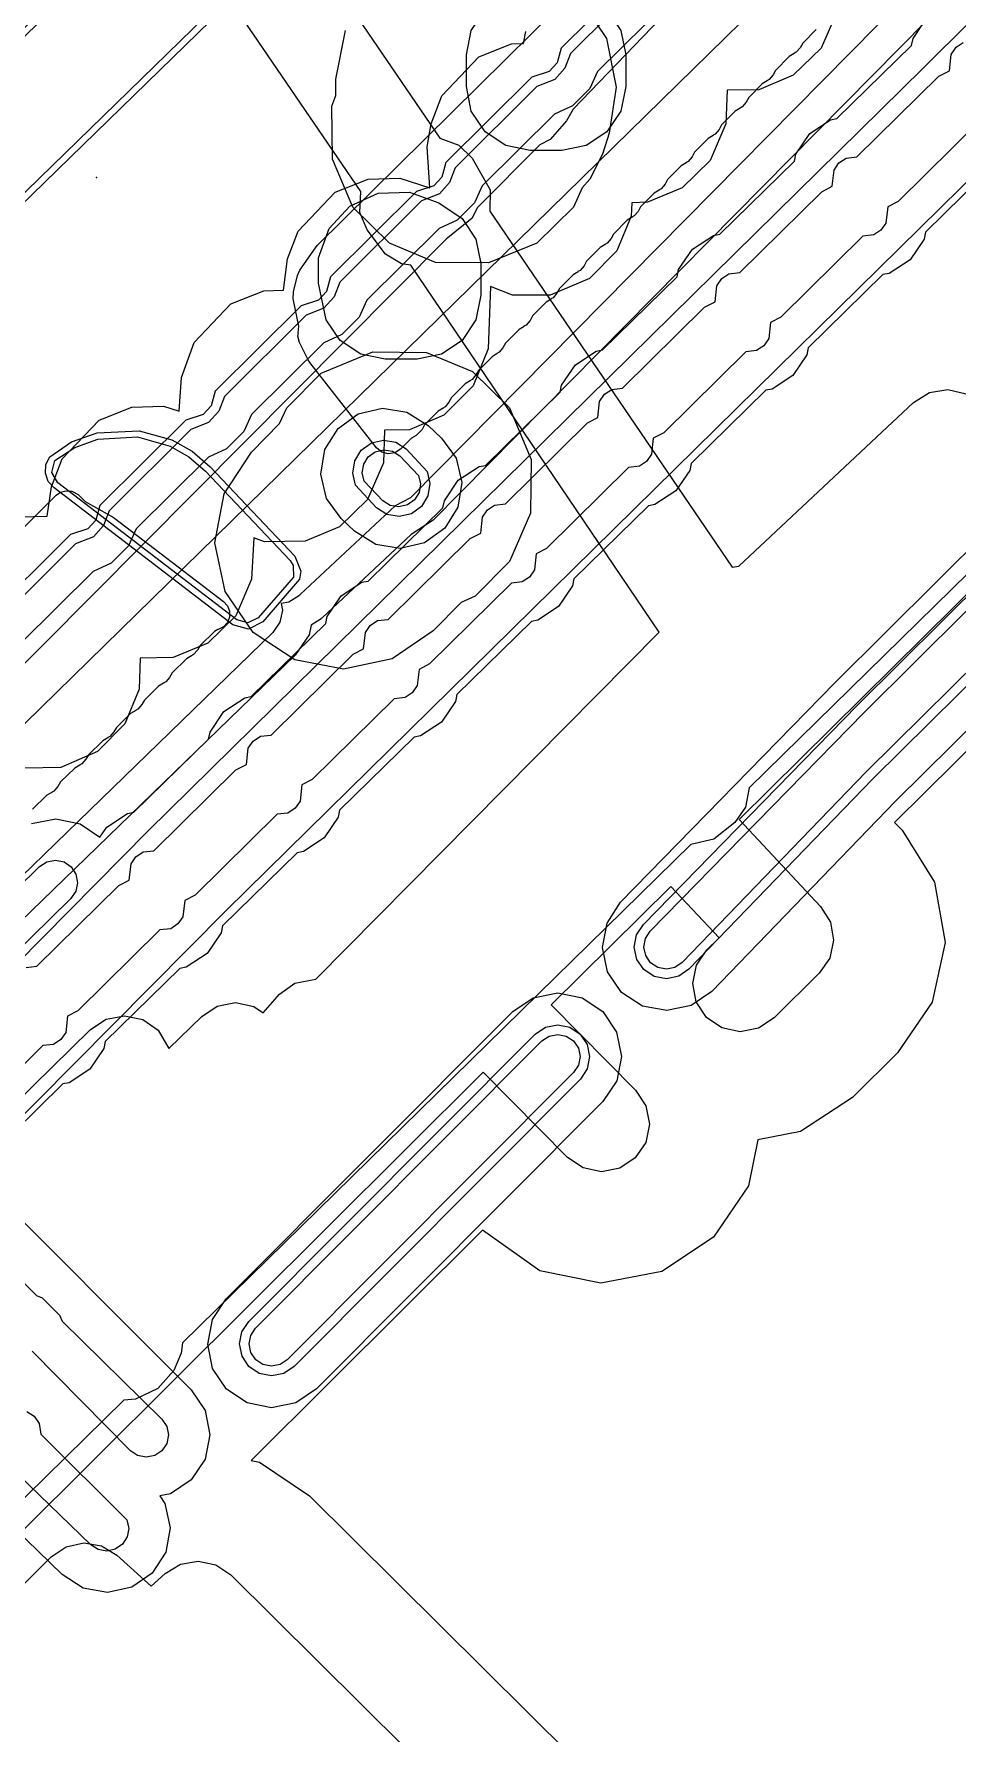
# Model space of a CAD drawing. Header units: metres. Extents: x -2677 to -840, y 169 to 1487.
# Drawn here: x -2166.1 to -2137.1, y 326.7 to 380 of the extents above; entities that cross this region are included whole.
import ezdxf

# ---------------------------------------------------------------- set-up
doc = ezdxf.new("R2010")
doc.units = ezdxf.units.M
for name, color, linetype in [('AI_GREENING_EXCLUSIONS', 1, 'Continuous'), ('AI_GREENING_LAWN', 82, 'Continuous'), ('AI_GREENING_REJECTED', 6, 'Continuous')]:
    doc.layers.add(name, color=color, linetype=linetype)

msp = doc.modelspace()

# ---------------------------------------------------------------- linework, layer by layer
at = {"layer": 'AI_GREENING_EXCLUSIONS'}
for points in [[(-2076.446, 422.123), (-2143.947, 355.36), (-2141.385, 352.626), (-2141.08, 352.137), (-2140.98, 351.57), (-2141.102, 351.007), (-2141.427, 350.532), (-2142.847, 349.132), (-2143.336, 348.81), (-2143.911, 348.7), (-2144.484, 348.818), (-2144.968, 349.147), (-2145.29, 349.636), (-2145.4, 350.211), (-2145.282, 350.784), (-2144.953, 351.268), (-2144.574, 351.642), (-2146.083, 353.252), (-2149.847, 349.546), (-2147.192, 346.861), (-2146.87, 346.372), (-2146.759, 345.798), (-2146.876, 345.224), (-2147.204, 344.739), (-2147.692, 344.417), (-2148.267, 344.306), (-2148.84, 344.424), (-2149.325, 344.751), (-2151.978, 347.435), (-2151.978, 347.435), (-2166.602, 332.877)], [(-2073.987, 419.632), (-2139.064, 355.267), (-2138.831, 355.018), (-2137.812, 353.392), (-2137.481, 351.501), (-2137.887, 349.625), (-2138.97, 348.039), (-2140.39, 346.639), (-2142.019, 345.567), (-2143.354, 345.311), (-2143.65, 343.866), (-2144.743, 342.251), (-2146.371, 341.176), (-2148.287, 340.806), (-2150.198, 341.198), (-2151.998, 342.477), (-2159.259, 335.248), (-2158.992, 335.191), (-2157.429, 334.14), (-2147.847, 324.637)], [(-2216.743, 316.636), (-2215.061, 316.996), (-2213.134, 316.689), (-2211.472, 315.668), (-2209.292, 313.458), (-2207.413, 312.017), (-2194.098, 325.327), (-2179.439, 340.182), (-2177.802, 341.286), (-2175.865, 341.67), (-2175.702, 341.637), (-2162.486, 355.005), (-2138.176, 378.915), (-2104.922, 411.949)], [(-2134.836, 405.455), (-2184.211, 357.367), (-2184.374, 357.107), (-2185.941, 355.57), (-2186.25, 355.393), (-2187.194, 355.141), (-2188.533, 355.161), (-2189.628, 355.515), (-2190.452, 356.039), (-2190.748, 356.432), (-2190.709, 356.93), (-2161.795, 384.581)], [(-2134.976, 405.598), (-2184.39, 357.477), (-2184.514, 357.249), (-2186.081, 355.713), (-2186.302, 355.586), (-2187.246, 355.334), (-2188.476, 355.353), (-2189.521, 355.684), (-2190.345, 356.208), (-2190.556, 356.488), (-2190.528, 356.844), (-2161.514, 384.572)], [(-2125.049, 402.673), (-2149.155, 377.641), (-2149.362, 377.278), (-2149.874, 376.688), (-2150.2, 376.525), (-2152.166, 374.544), (-2152.325, 374.218), (-2153.137, 373.569), (-2180.065, 346.476), (-2180.727, 345.625), (-2181.054, 345.463), (-2183.055, 343.478), (-2183.219, 343.154), (-2184.072, 342.5), (-2213.57, 313.628), (-2214.172, 312.91), (-2214.431, 312.786), (-2215.469, 311.769), (-2216.435, 310.797)], [(-2125.049, 402.673), (-2149.155, 377.641), (-2149.362, 377.278), (-2149.874, 376.688), (-2150.2, 376.525), (-2152.166, 374.544), (-2152.325, 374.218), (-2153.137, 373.569), (-2180.065, 346.476), (-2180.727, 345.625), (-2181.054, 345.463), (-2183.055, 343.478), (-2183.219, 343.154), (-2184.072, 342.5), (-2213.57, 313.628), (-2214.172, 312.91), (-2214.431, 312.786), (-2215.469, 311.769), (-2216.435, 310.797)], [(-2132.893, 391.137), (-2186.845, 338.336), (-2187.081, 337.599), (-2187.716, 336.785), (-2188.37, 336.359), (-2188.985, 336.244), (-2222.537, 303.434), (-2230.733, 295.194), (-2230.958, 294.453), (-2231.582, 293.631), (-2232.229, 293.195), (-2232.843, 293.072), (-2239.81, 286.068), (-2239.743, 285.753), (-2237.747, 283.756), (-2237.019, 283.306), (-2236.367, 282.375), (-2234.351, 280.358), (-2233.742, 280.228), (-2233.118, 279.805), (-2230.226, 276.836), (-2229.808, 276.196), (-2229.715, 275.72), (-2218.108, 264.106)], [(-2161.94, 389.359), (-2153.333, 376.735), (-2152.736, 376.517), (-2152.319, 376.107), (-2151.761, 375.116), (-2151.77, 374.443), (-2144.157, 363.277), (-2143.953, 363.304), (-2138.467, 368.44), (-2137.971, 368.75), (-2137.394, 368.847), (-2136.823, 368.715), (-2136.347, 368.375), (-2136.082, 367.952), (-2129.845, 374.062), (-2129.806, 374.384), (-2129.58, 374.925), (-2129.06, 375.828), (-2128.754, 377.35), (-2128.424, 377.833), (-2123.053, 383.105)], [(-2169.674, 343.495), (-2164.297, 348.772), (-2163.807, 349.093), (-2163.232, 349.202), (-2162.659, 349.082), (-2162.176, 348.752), (-2161.838, 348.172), (-2160.809, 349.181), (-2160.319, 349.502), (-2159.744, 349.611), (-2159.171, 349.491), (-2158.883, 349.294), (-2158.364, 349.882), (-2157.89, 350.225), (-2157.228, 350.344), (-2146.457, 361.239), (-2154.248, 372.752), (-2154.534, 372.792), (-2155.038, 373.09), (-2155.616, 373.859), (-2155.845, 374.397), (-2155.82, 375.057), (-2164.419, 387.669)], [(-2146.828, 382.231), (-2149.532, 379.552), (-2149.657, 379.092), (-2149.9, 378.823), (-2150.448, 378.644), (-2153.151, 375.965), (-2153.276, 375.505), (-2153.519, 375.236), (-2154.067, 375.057), (-2156.77, 372.378), (-2156.896, 371.918), (-2157.138, 371.649), (-2157.686, 371.47), (-2160.39, 368.791), (-2160.515, 368.331), (-2160.758, 368.062), (-2161.306, 367.883), (-2164.009, 365.204), (-2164.134, 364.744), (-2164.377, 364.475), (-2164.925, 364.296), (-2167.628, 361.617)], [(-2137.876, 382.04), (-2154.254, 365.45), (-2154.74, 365.198), (-2157.715, 362.412), (-2157.726, 362.405), (-2157.741, 362.384), (-2158.073, 362.179), (-2158.318, 362.139), (-2158.278, 361.927), (-2158.359, 361.545), (-2158.579, 361.223), (-2167.193, 352.873), (-2178.173, 341.951), (-2200.181, 320.324), (-2214.738, 305.842), (-2228.274, 291.693), (-2245.145, 275.05), (-2246.377, 272.98)], [(-2146.672, 381.937), (-2149.238, 379.394), (-2149.408, 378.924), (-2149.732, 378.575), (-2150.291, 378.35), (-2152.857, 375.807), (-2153.028, 375.337), (-2153.351, 374.988), (-2153.911, 374.763), (-2156.476, 372.22), (-2156.647, 371.75), (-2156.971, 371.401), (-2157.53, 371.176), (-2160.096, 368.633), (-2160.266, 368.163), (-2160.59, 367.814), (-2161.149, 367.589), (-2163.715, 365.046), (-2163.886, 364.576), (-2164.209, 364.227), (-2164.769, 364.002), (-2167.334, 361.459)], [(-2137.175, 381.327), (-2153.543, 364.746), (-2154.236, 364.3), (-2157.032, 361.682), (-2157.044, 361.674), (-2157.059, 361.652), (-2157.375, 361.457), (-2157.439, 361.152), (-2157.88, 360.508), (-2166.49, 352.162), (-2177.471, 341.239), (-2199.476, 319.615), (-2214.861, 304.3), (-2227.571, 290.981), (-2244.317, 274.451), (-2245.13, 273.036)], [(-2148.97, 381.158), (-2148.102, 379.861), (-2147.798, 378.33), (-2148.019, 376.889), (-2148.231, 376.234), (-2148.624, 375.444), (-2148.873, 375.177), (-2149.145, 374.564), (-2150.289, 373.441), (-2151.811, 372.821), (-2153.472, 372.837), (-2154.917, 373.441), (-2156.061, 374.564), (-2156.708, 376.073), (-2156.724, 377.734), (-2156.6, 378.07), (-2156.6, 378.583), (-2156.296, 380.114)], [(-2146.117, 381.076), (-2148.385, 378.829), (-2148.633, 378.286), (-2149.173, 377.746), (-2149.737, 377.489), (-2152.005, 375.242), (-2152.252, 374.699), (-2152.792, 374.159), (-2153.356, 373.902), (-2155.624, 371.655), (-2155.871, 371.112), (-2156.412, 370.572), (-2156.975, 370.315), (-2159.243, 368.068), (-2159.491, 367.525), (-2160.031, 366.985), (-2160.595, 366.728), (-2162.863, 364.481), (-2163.11, 363.938), (-2163.65, 363.398), (-2164.214, 363.141), (-2166.482, 360.894)], [(-2140.868, 380.711), (-2141.366, 379.56), (-2142.243, 378.705), (-2143.327, 378.252), (-2144.316, 378.235), (-2144.356, 377.185), (-2144.854, 376.034), (-2145.731, 375.179), (-2146.815, 374.726), (-2147.312, 374.709), (-2147.329, 374.287), (-2147.782, 373.203), (-2148.637, 372.326), (-2149.869, 371.811), (-2151.057, 371.811), (-2151.75, 372.084), (-2151.816, 370.126), (-2152.286, 368.961), (-2153.208, 368.039), (-2154.292, 367.586), (-2155.069, 367.569), (-2155.106, 366.545), (-2155.604, 365.394), (-2156.481, 364.539), (-2157.565, 364.086), (-2158.834, 364.069), (-2159.171, 364.193), (-2159.244, 362.895), (-2159.742, 361.744), (-2160.619, 360.889), (-2161.703, 360.436), (-2162.74, 360.419), (-2162.77, 359.447), (-2163.223, 358.363), (-2164.078, 357.486), (-2165.229, 356.988), (-2166.367, 356.971)], [(-2166.524, 364.849), (-2165.653, 364.872), (-2165.527, 365.793), (-2165.188, 366.668), (-2164.028, 367.89), (-2162.998, 368.297), (-2162.004, 368.324), (-2161.512, 368.168), (-2161.439, 369.22), (-2161.05, 370.318), (-2159.89, 371.54), (-2158.86, 371.947), (-2158.245, 371.964), (-2158.116, 372.943), (-2157.777, 373.818), (-2156.617, 375.04), (-2155.587, 375.447), (-2154.593, 375.474), (-2153.647, 375.174), (-2153.729, 376.458), (-2153.612, 377.185), (-2153.273, 378.06), (-2152.113, 379.282), (-2151.083, 379.689), (-2150.71, 379.699), (-2150.639, 380.083)], [(-2166.151, 355.236), (-2165.385, 355.381), (-2164.621, 355.222), (-2164.001, 354.8), (-2163.786, 355.117), (-2163.134, 355.546), (-2162.935, 355.584), (-2160.593, 357.878), (-2160.547, 358.098), (-2160.109, 358.744), (-2159.458, 359.173), (-2159.258, 359.212), (-2156.916, 361.505), (-2156.871, 361.726), (-2156.433, 362.371), (-2155.781, 362.801), (-2155.582, 362.839), (-2153.239, 365.132), (-2153.194, 365.353), (-2152.756, 365.999), (-2152.104, 366.428), (-2151.905, 366.466), (-2149.563, 368.76), (-2149.517, 368.98), (-2149.079, 369.626), (-2148.428, 370.055), (-2148.228, 370.094), (-2145.886, 372.387), (-2145.841, 372.608), (-2145.403, 373.254), (-2144.751, 373.683), (-2144.552, 373.721), (-2142.209, 376.014), (-2142.164, 376.235), (-2141.726, 376.881), (-2141.074, 377.31), (-2140.875, 377.348), (-2138.533, 379.642), (-2138.487, 379.862), (-2138.049, 380.508)], [(-2166.322, 350.714), (-2165.983, 350.751), (-2163.409, 353.29), (-2163.083, 353.459), (-2163.026, 353.965), (-2162.873, 354.191), (-2162.645, 354.342), (-2162.306, 354.378), (-2159.733, 356.917), (-2159.406, 357.086), (-2159.35, 357.593), (-2159.196, 357.819), (-2158.968, 357.969), (-2158.629, 358.006), (-2156.056, 360.545), (-2155.73, 360.714), (-2155.673, 361.22), (-2155.52, 361.446), (-2155.292, 361.596), (-2154.953, 361.633), (-2152.379, 364.172), (-2152.053, 364.341), (-2151.996, 364.847), (-2151.843, 365.073), (-2151.615, 365.224), (-2151.276, 365.261), (-2148.703, 367.799), (-2148.376, 367.968), (-2148.32, 368.475), (-2148.166, 368.701), (-2147.938, 368.851), (-2147.599, 368.888), (-2145.026, 371.427), (-2144.7, 371.596), (-2144.643, 372.102), (-2144.49, 372.328), (-2144.262, 372.478), (-2143.923, 372.515), (-2141.349, 375.054), (-2141.023, 375.223), (-2140.966, 375.729), (-2140.813, 375.955), (-2140.585, 376.106), (-2140.246, 376.143), (-2137.673, 378.681), (-2137.346, 378.85), (-2137.29, 379.357), (-2137.136, 379.583), (-2136.908, 379.733)], [(-2136.382, 377.285), (-2138.956, 374.746), (-2139.282, 374.577), (-2139.339, 374.071), (-2139.492, 373.845), (-2139.72, 373.695), (-2140.059, 373.658), (-2142.633, 371.119), (-2142.959, 370.95), (-2143.016, 370.444), (-2143.169, 370.217), (-2143.397, 370.067), (-2143.736, 370.03), (-2146.309, 367.491), (-2146.636, 367.322), (-2146.693, 366.816), (-2146.846, 366.59), (-2147.074, 366.44), (-2147.413, 366.403), (-2149.986, 363.864), (-2150.313, 363.695), (-2150.369, 363.189), (-2150.523, 362.962), (-2150.751, 362.812), (-2151.09, 362.775), (-2153.663, 360.236), (-2153.989, 360.067), (-2154.046, 359.561), (-2154.199, 359.335), (-2154.428, 359.185), (-2154.766, 359.148), (-2157.34, 356.609), (-2157.666, 356.44), (-2157.723, 355.934), (-2157.876, 355.708), (-2158.104, 355.557), (-2158.443, 355.52), (-2161.017, 352.982), (-2161.343, 352.812), (-2161.4, 352.306), (-2161.553, 352.08), (-2161.781, 351.93), (-2162.12, 351.893), (-2164.693, 349.354), (-2165.02, 349.185), (-2165.077, 348.679), (-2165.23, 348.453), (-2165.458, 348.302), (-2165.797, 348.265), (-2168.37, 345.727)], [(-2173.115, 339.327), (-2160.045, 352.497), (-2135.715, 376.427)], [(-2135.753, 376.08), (-2138.096, 373.786), (-2138.141, 373.565), (-2138.579, 372.92), (-2139.231, 372.49), (-2139.43, 372.452), (-2141.773, 370.159), (-2141.818, 369.938), (-2142.256, 369.292), (-2142.908, 368.863), (-2143.107, 368.825), (-2145.449, 366.531), (-2145.495, 366.31), (-2145.933, 365.665), (-2146.585, 365.235), (-2146.784, 365.197), (-2149.126, 362.904), (-2149.172, 362.683), (-2149.61, 362.037), (-2150.261, 361.608), (-2150.461, 361.57), (-2152.803, 359.276), (-2152.849, 359.055), (-2153.286, 358.41), (-2153.938, 357.98), (-2154.138, 357.942), (-2156.48, 355.649), (-2156.525, 355.428), (-2156.963, 354.782), (-2157.615, 354.353), (-2157.814, 354.315), (-2160.157, 352.021), (-2160.202, 351.801), (-2160.64, 351.155), (-2161.292, 350.725), (-2161.491, 350.687), (-2163.833, 348.394), (-2163.879, 348.173), (-2164.317, 347.527), (-2164.969, 347.098), (-2165.168, 347.06), (-2167.51, 344.766)], [(-2127.743, 371.922), (-2143.633, 356.354), (-2143.747, 355.747), (-2144.077, 355.264), (-2144.741, 354.738), (-2145.455, 354.569), (-2161.412, 338.935), (-2161.451, 338.614), (-2161.678, 338.072), (-2162.19, 337.508), (-2162.891, 337.174), (-2163.248, 337.135), (-2179.691, 320.994)], [(-2171.578, 348.303), (-2165.894, 353.881), (-2165.665, 354.031), (-2165.397, 354.082), (-2165.129, 354.026), (-2164.904, 353.872), (-2164.754, 353.643), (-2164.703, 353.375), (-2164.759, 353.108), (-2164.913, 352.882), (-2170.507, 347.392)], [(-2167.827, 344.146), (-2161.137, 337.465), (-2160.703, 336.817), (-2160.55, 336.051), (-2160.702, 335.286), (-2161.135, 334.637), (-2161.784, 334.203), (-2162.125, 334.135), (-2161.963, 333.901), (-2161.798, 333.139), (-2161.937, 332.371), (-2162.359, 331.715), (-2163, 331.27), (-2163.763, 331.105), (-2164.531, 331.244), (-2165.187, 331.666), (-2167.809, 334.216)], [(-2169.226, 343.655), (-2165.994, 340.428), (-2165.81, 340.346), (-2165.267, 339.804), (-2165.186, 339.621), (-2162.056, 336.545), (-2161.904, 336.318), (-2161.85, 336.051), (-2161.903, 335.783), (-2162.055, 335.555), (-2162.282, 335.403), (-2162.55, 335.35), (-2162.818, 335.403), (-2163.045, 335.555), (-2166.125, 338.68)], [(-2166.291, 336.781), (-2166.061, 336.633), (-2165.906, 336.409), (-2165.861, 336.071), (-2163.156, 333.383), (-2163.098, 333.116), (-2163.146, 332.848), (-2163.294, 332.618), (-2163.519, 332.462), (-2163.785, 332.404), (-2164.054, 332.453), (-2164.284, 332.601), (-2166.87, 335.099)], [(-2174.241, 323.5), (-2165.531, 332.22), (-2165.063, 332.538), (-2164.51, 332.659), (-2163.952, 332.568), (-2163.467, 332.275), (-2162.392, 331.309), (-2161.955, 331.703), (-2161.472, 331.996), (-2160.915, 332.09), (-2160.363, 331.97), (-2159.894, 331.655), (-2150.311, 322.152)]]:
    msp.add_lwpolyline(points, dxfattribs=at)
for points in [[(-2148.739, 376.501), (-2149.504, 376.349), (-2150.504, 376.349), (-2151.269, 376.501), (-2151.918, 376.935), (-2152.352, 377.584), (-2152.504, 378.349), (-2152.504, 379.349), (-2152.352, 380.114), (-2151.918, 380.763), (-2151.269, 381.197), (-2150.504, 381.349), (-2149.504, 381.349), (-2148.739, 381.197), (-2148.09, 380.763), (-2147.656, 380.114), (-2147.504, 379.349), (-2147.504, 378.349), (-2147.656, 377.584), (-2148.09, 376.935), (-2148.739, 376.501)], [(-2152.051, 372.803), (-2152.051, 371.803), (-2152.203, 371.038), (-2152.637, 370.389), (-2153.286, 369.955), (-2154.051, 369.803), (-2155.051, 369.803), (-2155.816, 369.955), (-2156.465, 370.389), (-2156.899, 371.038), (-2157.145, 372.187), (-2157.145, 372.979), (-2156.804, 373.896), (-2156.157, 374.595), (-2155.275, 375.004), (-2154.289, 375.043), (-2153.372, 374.702), (-2152.637, 374.217), (-2152.203, 373.568), (-2152.051, 372.803)], [(-2153.541, 361.276), (-2154.83, 360.397), (-2156.358, 360.078), (-2157.891, 360.368), (-2159.197, 361.223), (-2160.076, 362.513), (-2160.395, 364.041), (-2160.105, 365.574), (-2159.25, 366.88), (-2158.364, 367.783), (-2158.137, 368.275), (-2157.057, 369.355), (-2155.436, 370.033), (-2153.755, 370.013), (-2152.311, 369.409), (-2151.151, 368.275), (-2150.473, 366.654), (-2150.493, 364.973), (-2151.151, 363.449), (-2152.231, 362.369), (-2152.667, 362.166), (-2153.541, 361.276)], [(-2156.943, 366.962), (-2156.531, 367.625), (-2155.898, 368.081), (-2155.138, 368.259), (-2154.368, 368.133), (-2153.705, 367.721), (-2153.279, 367.323), (-2152.823, 366.69), (-2152.645, 365.93), (-2152.771, 365.16), (-2153.183, 364.497), (-2153.816, 364.041), (-2154.576, 363.863), (-2155.346, 363.989), (-2156.009, 364.401), (-2156.435, 364.799), (-2156.891, 365.432), (-2157.069, 366.192), (-2156.943, 366.962)], [(-2131.516, 368.169), (-2130.751, 368.014), (-2130.104, 367.578), (-2129.673, 366.928), (-2129.524, 366.162), (-2129.679, 365.397), (-2130.115, 364.75), (-2139.038, 355.935), (-2144.802, 349.965), (-2145.446, 349.524), (-2146.21, 349.363), (-2146.977, 349.506), (-2147.63, 349.932), (-2148.071, 350.576), (-2148.233, 351.339), (-2148.089, 352.106), (-2147.663, 352.76), (-2140.94, 359.64), (-2132.933, 367.589), (-2132.282, 368.02), (-2131.516, 368.169)], [(-2158.886, 361.555), (-2159.341, 361.326), (-2159.831, 361.467), (-2165.442, 365.76), (-2165.622, 365.964), (-2165.71, 366.22), (-2165.695, 366.491), (-2165.577, 366.736), (-2164.896, 367.204), (-2164.084, 367.489), (-2162.774, 367.554), (-2161.748, 367.266), (-2161.108, 366.91), (-2160.545, 366.42), (-2157.891, 363.623), (-2157.699, 363.151), (-2157.744, 362.895), (-2158.886, 361.555)], [(-2159.034, 361.688), (-2159.36, 361.525), (-2159.71, 361.626), (-2165.321, 365.919), (-2165.512, 366.248), (-2165.417, 366.616), (-2164.793, 367.032), (-2164.067, 367.29), (-2162.828, 367.361), (-2161.802, 367.074), (-2161.212, 366.738), (-2160.69, 366.283), (-2158.036, 363.486), (-2157.936, 363.33), (-2157.931, 362.965), (-2159.034, 361.688)], [(-2155.484, 367.17), (-2155.104, 367.259), (-2154.719, 367.196), (-2154.387, 366.991), (-2153.734, 366.276), (-2153.645, 365.896), (-2153.708, 365.511), (-2153.913, 365.179), (-2154.23, 364.952), (-2154.61, 364.863), (-2154.995, 364.926), (-2155.327, 365.131), (-2155.98, 365.846), (-2156.069, 366.226), (-2156.006, 366.611), (-2155.801, 366.943), (-2155.484, 367.17)], [(-2155.36, 366.897), (-2155.094, 366.96), (-2154.824, 366.915), (-2154.592, 366.771), (-2154.007, 366.152), (-2153.944, 365.886), (-2153.989, 365.616), (-2154.133, 365.384), (-2154.354, 365.225), (-2154.62, 365.162), (-2154.89, 365.207), (-2155.122, 365.351), (-2155.707, 365.97), (-2155.77, 366.236), (-2155.725, 366.506), (-2155.581, 366.738), (-2155.36, 366.897)], [(-2131.138, 367.092), (-2130.814, 366.874), (-2130.598, 366.549), (-2130.524, 366.166), (-2130.601, 365.783), (-2130.819, 365.46), (-2139.753, 356.634), (-2145.517, 350.664), (-2145.839, 350.443), (-2146.221, 350.362), (-2146.605, 350.434), (-2146.932, 350.647), (-2147.152, 350.969), (-2147.233, 351.351), (-2147.161, 351.734), (-2146.948, 352.061), (-2140.235, 358.931), (-2132.228, 366.879), (-2131.903, 367.095), (-2131.52, 367.169), (-2131.138, 367.092)], [(-2131.253, 366.815), (-2131.027, 366.662), (-2130.876, 366.435), (-2130.824, 366.167), (-2130.878, 365.899), (-2131.031, 365.672), (-2139.968, 356.843), (-2145.732, 350.873), (-2145.957, 350.719), (-2146.225, 350.662), (-2146.493, 350.713), (-2146.722, 350.862), (-2146.876, 351.087), (-2146.933, 351.354), (-2146.882, 351.623), (-2146.733, 351.852), (-2140.024, 358.718), (-2132.017, 366.666), (-2131.789, 366.817), (-2131.521, 366.869), (-2131.253, 366.815)], [(-2148.871, 349.766), (-2148.222, 349.333), (-2147.787, 348.685), (-2147.634, 347.92), (-2147.785, 347.154), (-2148.217, 346.505), (-2157.203, 337.492), (-2157.851, 337.057), (-2158.616, 336.904), (-2159.382, 337.055), (-2160.031, 337.487), (-2160.466, 338.135), (-2160.619, 338.901), (-2160.468, 339.666), (-2160.036, 340.316), (-2151.05, 349.329), (-2150.402, 349.763), (-2149.637, 349.917), (-2148.871, 349.766)], [(-2149.253, 348.841), (-2148.928, 348.625), (-2148.711, 348.301), (-2148.634, 347.918), (-2148.709, 347.536), (-2148.926, 347.211), (-2157.911, 338.198), (-2158.235, 337.98), (-2158.618, 337.904), (-2159, 337.979), (-2159.325, 338.196), (-2159.542, 338.52), (-2159.619, 338.902), (-2159.544, 339.285), (-2159.327, 339.61), (-2150.342, 348.623), (-2150.018, 348.84), (-2149.635, 348.917), (-2149.253, 348.841)], [(-2148.988, 348.186), (-2148.934, 347.918), (-2148.987, 347.65), (-2149.138, 347.423), (-2158.123, 338.41), (-2158.35, 338.257), (-2158.618, 338.204), (-2158.886, 338.257), (-2159.113, 338.408), (-2159.265, 338.635), (-2159.319, 338.903), (-2159.266, 339.171), (-2159.115, 339.398), (-2150.13, 348.411), (-2149.903, 348.563), (-2149.635, 348.617), (-2149.367, 348.564), (-2149.14, 348.412), (-2148.988, 348.186)]]:
    msp.add_lwpolyline(points, close=True, dxfattribs=at)
at = {"layer": 'AI_GREENING_LAWN'}
for points in [[(-2141.525, 380.146), (-2141.949, 379.716), (-2142.029, 379.572), (-2142.152, 379.426), (-2142.22, 379.39), (-2142.216, 379.385), (-2142.372, 379.29), (-2142.797, 378.86), (-2142.877, 378.716), (-2142.999, 378.57), (-2143.067, 378.534), (-2143.064, 378.529), (-2143.22, 378.434), (-2143.644, 378.004), (-2143.725, 377.86), (-2143.847, 377.715), (-2143.915, 377.679), (-2143.912, 377.673), (-2144.068, 377.579), (-2144.492, 377.149), (-2144.572, 377.004), (-2144.695, 376.859), (-2144.763, 376.823), (-2144.759, 376.818), (-2144.916, 376.723), (-2145.34, 376.293), (-2145.42, 376.149), (-2145.543, 376.003), (-2145.61, 375.967), (-2145.607, 375.962), (-2145.763, 375.867), (-2146.187, 375.437), (-2146.268, 375.293), (-2146.39, 375.148), (-2146.458, 375.112), (-2146.455, 375.106), (-2146.611, 375.011), (-2147.035, 374.582), (-2147.116, 374.437), (-2147.238, 374.292), (-2147.306, 374.256), (-2147.302, 374.25), (-2147.459, 374.156), (-2147.883, 373.726), (-2147.963, 373.582), (-2148.086, 373.436), (-2148.154, 373.4), (-2148.15, 373.395), (-2148.306, 373.3), (-2148.731, 372.87), (-2148.811, 372.726), (-2148.933, 372.581), (-2149.001, 372.545), (-2148.998, 372.539), (-2149.154, 372.444), (-2149.578, 372.015), (-2149.659, 371.87), (-2149.781, 371.725), (-2149.849, 371.689), (-2149.846, 371.683), (-2150.002, 371.589), (-2150.426, 371.159), (-2150.506, 371.015), (-2150.629, 370.869), (-2150.697, 370.833), (-2150.693, 370.828), (-2150.85, 370.733), (-2151.274, 370.303), (-2151.354, 370.159), (-2151.477, 370.014), (-2151.544, 369.978), (-2151.541, 369.972), (-2151.697, 369.877), (-2152.121, 369.448), (-2152.202, 369.303), (-2152.324, 369.158), (-2152.392, 369.122), (-2152.389, 369.116), (-2152.545, 369.022), (-2152.969, 368.592), (-2153.05, 368.448), (-2153.172, 368.302), (-2153.24, 368.266), (-2153.236, 368.261), (-2153.393, 368.166), (-2153.817, 367.736), (-2153.895, 367.596), (-2154.083, 367.406), (-2154.223, 367.326), (-2154.572, 366.973), (-2154.749, 366.858), (-2154.957, 366.826), (-2155.16, 366.883), (-2155.321, 367.017), (-2157.411, 369.69), (-2157.464, 369.774), (-2157.74, 370.325), (-2157.792, 370.523), (-2157.776, 370.625), (-2157.777, 370.625), (-2157.761, 370.83), (-2157.935, 371.688), (-2157.931, 371.908), (-2157.802, 372.428), (-2157.727, 372.594), (-2157.241, 373.291), (-2157.183, 373.361), (-2099.778, 430.052)], [(-2182.798, 348.085), (-2165.38, 365.528), (-2165.238, 365.628), (-2165.07, 365.673), (-2164.896, 365.657), (-2164.861, 365.648), (-2164.681, 365.558), (-2164.615, 365.479), (-2164.469, 365.331), (-2163.605, 364.851), (-2163.543, 364.811), (-2160.125, 362.195), (-2160.003, 362.06), (-2159.937, 361.889), (-2159.937, 361.706), (-2160.004, 361.535), (-2160.127, 361.4), (-2160.29, 361.318), (-2160.304, 361.314), (-2160.408, 361.253), (-2160.854, 360.816), (-2160.937, 360.673), (-2161.062, 360.529), (-2161.13, 360.495), (-2161.127, 360.489), (-2161.285, 360.397), (-2161.731, 359.96), (-2161.814, 359.817), (-2161.938, 359.673), (-2162.007, 359.638), (-2162.003, 359.633), (-2162.161, 359.541), (-2162.607, 359.103), (-2162.69, 358.96), (-2162.815, 358.817), (-2162.883, 358.782), (-2162.88, 358.776), (-2163.038, 358.684), (-2163.483, 358.247), (-2163.566, 358.104), (-2163.691, 357.961), (-2163.759, 357.926), (-2163.756, 357.92), (-2163.914, 357.828), (-2164.36, 357.391), (-2164.443, 357.248), (-2164.567, 357.105), (-2164.636, 357.07), (-2164.632, 357.064), (-2164.79, 356.972), (-2165.236, 356.535), (-2165.319, 356.392), (-2165.444, 356.248), (-2165.512, 356.213), (-2165.509, 356.208), (-2165.667, 356.116), (-2166.113, 355.678)]]:
    msp.add_lwpolyline(points, dxfattribs=at)
at = {"layer": 'AI_GREENING_REJECTED'}
msp.add_point((-2164.11, 375.5), dxfattribs=at)

doc.saveas('drawing.dxf')
